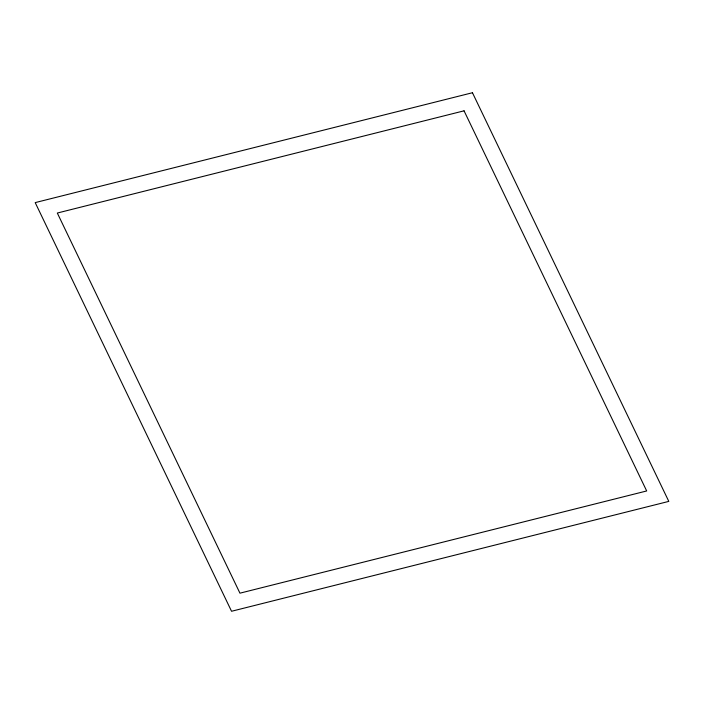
<?xml version="1.0" encoding="UTF-8"?>
<svg xmlns="http://www.w3.org/2000/svg" width="704" height="704" viewBox="0 0 704 704"><rect width="100%" height="100%" fill="white"/><g stroke="black" fill="none" stroke-linecap="round" stroke-linejoin="round"><path stroke-width="1.06" d="M472.454 92.734L35.2 202.611L231.546 611.266L668.8 501.389L472.454 92.734M464.05 110.827L57.314 213.039L239.95 593.173L646.686 490.961L464.05 110.827"/></g></svg>
